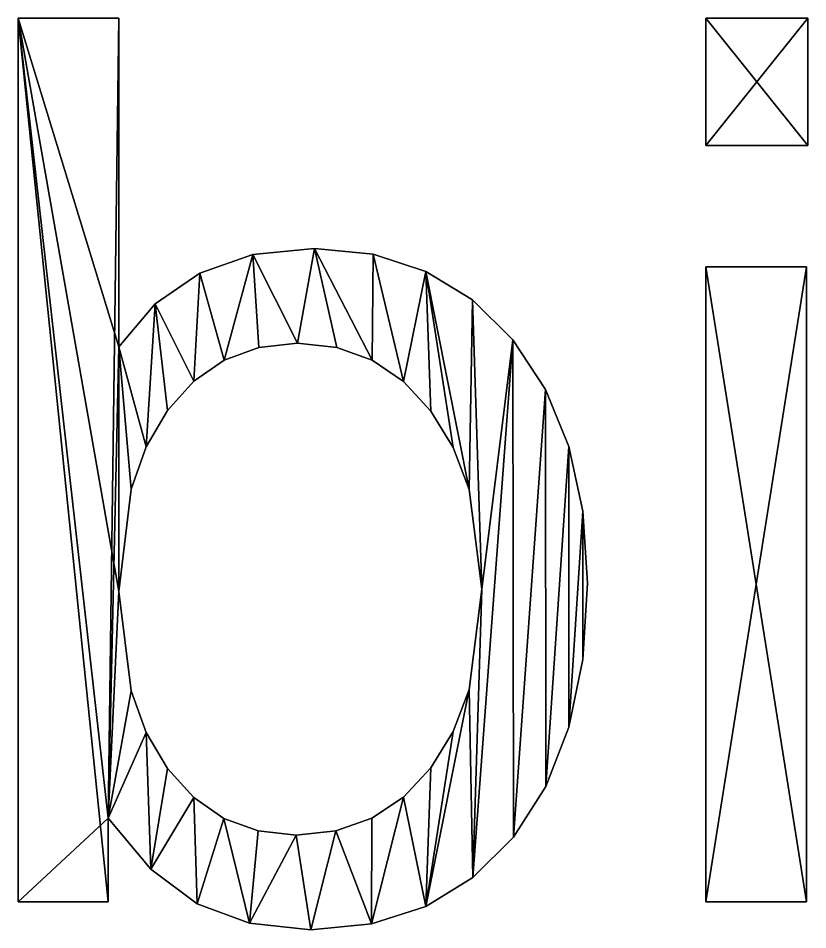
# Model space of a CAD drawing. Header units: metres. Extents: x -935 to 1842, y -1273 to 224.
# Drawn here: x 259.785 to 263.854, y 20.071 to 24.772 of the extents above; entities that cross this region are included whole.
import ezdxf

# ---------------------------------------------------------------- set-up
doc = ezdxf.new("R2010")
doc.units = ezdxf.units.M

msp = doc.modelspace()

# ---------------------------------------------------------------- meshes
at = {"layer": 'bridge'}
mesh = msp.add_polyface(dxfattribs=at)
corners = [(259.7848, 24.7719), (260.3037, 23.0773), (260.3037, 24.7719), (260.3037, 21.8152), (260.2475, 20.6469), (260.2475, 20.2145), (259.7848, 20.2145), (262.6942, 22.2304), (262.6944, 21.4653), (262.7182, 21.859), (262.6228, 21.1158), (262.6221, 22.5631), (262.5036, 20.8105), (262.5018, 22.8571), (262.3367, 20.5493), (262.3335, 23.1125), (262.1283, 20.34), (262.1744, 21.8277), (262.1087, 21.3099), (261.8847, 20.1906), (262.0266, 21.0938), (261.9116, 20.9062), (261.7697, 20.7544), (261.606, 20.1009), (261.6066, 20.6461), (261.4224, 20.5811), (261.2921, 20.071), (261.2171, 20.5594), (260.977, 20.1047), (261.0208, 20.5809), (260.8449, 20.6453), (260.7072, 20.2056), (260.6893, 20.7527), (260.4687, 20.3832), (260.554, 20.903), (260.4445, 21.0889), (260.3663, 21.3029), (262.1253, 23.3189), (262.1087, 22.3416), (261.8855, 23.4664), (262.0266, 22.5576), (261.9116, 22.7462), (261.7701, 22.8992), (261.614, 23.5549), (261.6082, 23.0086), (261.3108, 23.5844), (261.4259, 23.0742), (261.2234, 23.096), (260.9945, 23.5527), (261.0244, 23.0744), (260.8464, 23.0093), (260.7212, 23.4577), (260.6896, 22.901), (260.491, 23.2992), (260.554, 22.7493), (260.4445, 22.5609), (260.3663, 22.3424)]
mesh.append_faces([[corners[k] for k in face] for face in [(0, 1, 2), (5, 0, 6), (7, 8, 9)]], dxfattribs={"vtx0": -1})
mesh.append_faces([[corners[k] for k in face] for face in [(4, 0, 5), (8, 7, 10), (10, 11, 12), (12, 13, 14), (14, 15, 16), (16, 18, 19), (19, 22, 23), (23, 25, 26), (26, 27, 28), (28, 30, 31), (31, 32, 33), (33, 35, 4), (37, 17, 15), (17, 37, 38), (38, 39, 40), (40, 39, 41), (41, 39, 42), (42, 43, 44), (44, 45, 46), (46, 45, 47), (47, 48, 49), (49, 48, 50), (50, 51, 52), (52, 53, 54), (54, 53, 55), (55, 1, 56), (56, 1, 3)]], dxfattribs={"vtx0": -1, "vtx1": -1})
mesh.append_faces([[corners[k] for k in face] for face in [(1, 0, 3), (3, 0, 4), (16, 15, 17)]], dxfattribs={"vtx0": -1, "vtx1": -1, "vtx2": -1})
mesh.append_faces([[corners[k] for k in face] for face in [(10, 7, 11), (12, 11, 13), (14, 13, 15), (16, 17, 18), (19, 18, 20), (19, 20, 21), (19, 21, 22), (23, 22, 24), (23, 24, 25), (26, 25, 27), (28, 27, 29), (28, 29, 30), (31, 30, 32), (33, 32, 34), (33, 34, 35), (4, 35, 36), (4, 36, 3), (38, 37, 39), (42, 39, 43), (44, 43, 45), (47, 45, 48), (50, 48, 51), (52, 51, 53), (55, 53, 1)]], dxfattribs={"vtx0": -1, "vtx2": -1})
mesh = msp.add_polyface(dxfattribs=at)
corners = [(259.7848, 20.2145, 0.2), (260.2475, 20.6469, 0.2), (260.2475, 20.2145, 0.2), (262.6944, 21.4653, 0.2), (262.6942, 22.2304, 0.2), (262.7182, 21.859, 0.2), (262.6228, 21.1158, 0.2), (262.6221, 22.5631, 0.2), (262.5036, 20.8105, 0.2), (262.5018, 22.8571, 0.2), (262.3367, 20.5493, 0.2), (262.3335, 23.1125, 0.2), (262.1283, 20.34, 0.2), (262.1744, 21.8277, 0.2), (262.1087, 21.3099, 0.2), (261.8847, 20.1906, 0.2), (262.0266, 21.0938, 0.2), (261.9116, 20.9062, 0.2), (261.7697, 20.7544, 0.2), (261.606, 20.1009, 0.2), (261.6066, 20.6461, 0.2), (261.4224, 20.5811, 0.2), (261.2921, 20.071, 0.2), (261.2171, 20.5594, 0.2), (260.977, 20.1047, 0.2), (261.0208, 20.5809, 0.2), (260.8449, 20.6453, 0.2), (260.7072, 20.2056, 0.2), (260.6893, 20.7527, 0.2), (260.4687, 20.3832, 0.2), (260.554, 20.903, 0.2), (260.4445, 21.0889, 0.2), (260.3663, 21.3029, 0.2), (260.3037, 21.8152, 0.2), (260.3037, 23.0773, 0.2), (260.3037, 24.7719, 0.2), (259.7848, 24.7719, 0.2), (262.1253, 23.3189, 0.2), (262.1087, 22.3416, 0.2), (261.8855, 23.4664, 0.2), (262.0266, 22.5576, 0.2), (261.9116, 22.7462, 0.2), (261.7701, 22.8992, 0.2), (261.614, 23.5549, 0.2), (261.6082, 23.0086, 0.2), (261.3108, 23.5844, 0.2), (261.4259, 23.0742, 0.2), (261.2234, 23.096, 0.2), (260.9945, 23.5527, 0.2), (261.0244, 23.0744, 0.2), (260.8464, 23.0093, 0.2), (260.7212, 23.4577, 0.2), (260.6896, 22.901, 0.2), (260.491, 23.2992, 0.2), (260.554, 22.7493, 0.2), (260.4445, 22.5609, 0.2), (260.3663, 22.3424, 0.2)]
mesh.append_faces([[corners[k] for k in face] for face in [(0, 1, 2), (3, 4, 5)]], dxfattribs={"vtx0": -1})
mesh.append_faces([[corners[k] for k in face] for face in [(4, 6, 7), (7, 8, 9), (9, 10, 11), (13, 12, 14), (14, 15, 16), (16, 15, 17), (17, 15, 18), (18, 19, 20), (20, 19, 21), (21, 22, 23), (23, 24, 25), (25, 24, 26), (26, 27, 28), (28, 29, 30), (30, 29, 31), (31, 1, 32), (32, 1, 33), (34, 1, 35), (35, 1, 36), (36, 1, 0), (37, 38, 39), (39, 42, 43), (43, 44, 45), (45, 47, 48), (48, 50, 51), (51, 52, 53), (53, 55, 34)]], dxfattribs={"vtx0": -1, "vtx1": -1})
mesh.append_faces([[corners[k] for k in face] for face in [(11, 12, 13), (33, 1, 34)]], dxfattribs={"vtx0": -1, "vtx1": -1, "vtx2": -1})
mesh.append_faces([[corners[k] for k in face] for face in [(4, 3, 6), (7, 6, 8), (9, 8, 10), (11, 10, 12), (14, 12, 15), (18, 15, 19), (21, 19, 22), (23, 22, 24), (26, 24, 27), (28, 27, 29), (31, 29, 1), (13, 37, 11), (37, 13, 38), (39, 38, 40), (39, 40, 41), (39, 41, 42), (43, 42, 44), (45, 44, 46), (45, 46, 47), (48, 47, 49), (48, 49, 50), (51, 50, 52), (53, 52, 54), (53, 54, 55), (34, 55, 56), (34, 56, 33)]], dxfattribs={"vtx0": -1, "vtx2": -1})
mesh = msp.add_polyface(dxfattribs=at)
corners = [(259.7848, 24.7719), (259.7848, 20.2145, 0.2), (259.7848, 20.2145), (259.7848, 24.7719, 0.2)]
mesh.append_faces([[corners[k] for k in face] for face in [(0, 1, 2), (1, 0, 3)]], dxfattribs={"vtx0": -1})
mesh = msp.add_polyface(dxfattribs=at)
corners = [(260.3037, 24.7719, 0.2), (259.7848, 24.7719), (260.3037, 24.7719), (259.7848, 24.7719, 0.2)]
mesh.append_faces([[corners[k] for k in face] for face in [(0, 1, 2), (1, 0, 3)]], dxfattribs={"vtx0": -1})
mesh = msp.add_polyface(dxfattribs=at)
corners = [(260.3037, 24.7719, 0.2), (260.3037, 23.0773), (260.3037, 23.0773, 0.2), (260.3037, 24.7719)]
mesh.append_faces([[corners[k] for k in face] for face in [(0, 1, 2), (1, 0, 3)]], dxfattribs={"vtx0": -1})
mesh = msp.add_polyface(dxfattribs=at)
corners = [(263.3287, 24.7719), (263.8538, 24.1156), (263.8538, 24.7719), (263.3287, 24.1156)]
mesh.append_faces([[corners[k] for k in face] for face in [(0, 1, 2), (1, 0, 3)]], dxfattribs={"vtx0": -1})
mesh = msp.add_polyface(dxfattribs=at)
corners = [(263.3287, 24.1156, 0.2), (263.8538, 24.7719, 0.2), (263.8538, 24.1156, 0.2), (263.3287, 24.7719, 0.2)]
mesh.append_faces([[corners[k] for k in face] for face in [(0, 1, 2), (1, 0, 3)]], dxfattribs={"vtx0": -1})
mesh = msp.add_polyface(dxfattribs=at)
corners = [(263.3287, 24.7719), (263.3287, 24.1156, 0.2), (263.3287, 24.1156), (263.3287, 24.7719, 0.2)]
mesh.append_faces([[corners[k] for k in face] for face in [(0, 1, 2), (1, 0, 3)]], dxfattribs={"vtx0": -1})
mesh = msp.add_polyface(dxfattribs=at)
corners = [(263.8538, 24.7719, 0.2), (263.3287, 24.7719), (263.8538, 24.7719), (263.3287, 24.7719, 0.2)]
mesh.append_faces([[corners[k] for k in face] for face in [(0, 1, 2), (1, 0, 3)]], dxfattribs={"vtx0": -1})
mesh = msp.add_polyface(dxfattribs=at)
corners = [(263.8538, 24.7719, 0.2), (263.8538, 24.1156), (263.8538, 24.1156, 0.2), (263.8538, 24.7719)]
mesh.append_faces([[corners[k] for k in face] for face in [(0, 1, 2), (1, 0, 3)]], dxfattribs={"vtx0": -1})
mesh = msp.add_polyface(dxfattribs=at)
corners = [(263.3287, 24.1156, 0.2), (263.8538, 24.1156), (263.3287, 24.1156), (263.8538, 24.1156, 0.2)]
mesh.append_faces([[corners[k] for k in face] for face in [(0, 1, 2), (1, 0, 3)]], dxfattribs={"vtx0": -1})
mesh = msp.add_polyface(dxfattribs=at)
corners = [(260.9945, 23.5527, 0.2), (260.7212, 23.4577), (260.9945, 23.5527), (260.7212, 23.4577, 0.2)]
mesh.append_faces([[corners[k] for k in face] for face in [(0, 1, 2), (1, 0, 3)]], dxfattribs={"vtx0": -1})
mesh = msp.add_polyface(dxfattribs=at)
corners = [(261.3108, 23.5844, 0.2), (260.9945, 23.5527), (261.3108, 23.5844), (260.9945, 23.5527, 0.2)]
mesh.append_faces([[corners[k] for k in face] for face in [(0, 1, 2), (1, 0, 3)]], dxfattribs={"vtx0": -1})
mesh = msp.add_polyface(dxfattribs=at)
corners = [(261.614, 23.5549, 0.2), (261.3108, 23.5844), (261.614, 23.5549), (261.3108, 23.5844, 0.2)]
mesh.append_faces([[corners[k] for k in face] for face in [(0, 1, 2), (1, 0, 3)]], dxfattribs={"vtx0": -1})
mesh = msp.add_polyface(dxfattribs=at)
corners = [(261.8855, 23.4664, 0.2), (261.614, 23.5549), (261.8855, 23.4664), (261.614, 23.5549, 0.2)]
mesh.append_faces([[corners[k] for k in face] for face in [(0, 1, 2), (1, 0, 3)]], dxfattribs={"vtx0": -1})
mesh = msp.add_polyface(dxfattribs=at)
corners = [(260.7212, 23.4577, 0.2), (260.491, 23.2992), (260.7212, 23.4577), (260.491, 23.2992, 0.2)]
mesh.append_faces([[corners[k] for k in face] for face in [(0, 1, 2), (1, 0, 3)]], dxfattribs={"vtx0": -1})
mesh = msp.add_polyface(dxfattribs=at)
corners = [(262.1253, 23.3189, 0.2), (261.8855, 23.4664), (262.1253, 23.3189), (261.8855, 23.4664, 0.2)]
mesh.append_faces([[corners[k] for k in face] for face in [(0, 1, 2), (1, 0, 3)]], dxfattribs={"vtx0": -1})
mesh = msp.add_polyface(dxfattribs=at)
corners = [(263.3287, 23.4898), (263.8477, 20.2145), (263.8477, 23.4898), (263.3287, 20.2145)]
mesh.append_faces([[corners[k] for k in face] for face in [(0, 1, 2), (1, 0, 3)]], dxfattribs={"vtx0": -1})
mesh = msp.add_polyface(dxfattribs=at)
corners = [(263.3287, 20.2145, 0.2), (263.8477, 23.4898, 0.2), (263.8477, 20.2145, 0.2), (263.3287, 23.4898, 0.2)]
mesh.append_faces([[corners[k] for k in face] for face in [(0, 1, 2), (1, 0, 3)]], dxfattribs={"vtx0": -1})
mesh = msp.add_polyface(dxfattribs=at)
corners = [(263.3287, 23.4898), (263.3287, 20.2145, 0.2), (263.3287, 20.2145), (263.3287, 23.4898, 0.2)]
mesh.append_faces([[corners[k] for k in face] for face in [(0, 1, 2), (1, 0, 3)]], dxfattribs={"vtx0": -1})
mesh = msp.add_polyface(dxfattribs=at)
corners = [(263.8477, 23.4898, 0.2), (263.3287, 23.4898), (263.8477, 23.4898), (263.3287, 23.4898, 0.2)]
mesh.append_faces([[corners[k] for k in face] for face in [(0, 1, 2), (1, 0, 3)]], dxfattribs={"vtx0": -1})
mesh = msp.add_polyface(dxfattribs=at)
corners = [(263.8477, 23.4898, 0.2), (263.8477, 20.2145), (263.8477, 20.2145, 0.2), (263.8477, 23.4898)]
mesh.append_faces([[corners[k] for k in face] for face in [(0, 1, 2), (1, 0, 3)]], dxfattribs={"vtx0": -1})
mesh = msp.add_polyface(dxfattribs=at)
corners = [(262.3335, 23.1125, 0.2), (262.1253, 23.3189), (262.3335, 23.1125), (262.1253, 23.3189, 0.2)]
mesh.append_faces([[corners[k] for k in face] for face in [(0, 1, 2), (1, 0, 3)]], dxfattribs={"vtx0": -1})
mesh = msp.add_polyface(dxfattribs=at)
corners = [(260.491, 23.2992), (260.3037, 23.0773, 0.2), (260.3037, 23.0773), (260.491, 23.2992, 0.2)]
mesh.append_faces([[corners[k] for k in face] for face in [(0, 1, 2), (1, 0, 3)]], dxfattribs={"vtx0": -1})
mesh = msp.add_polyface(dxfattribs=at)
corners = [(261.0244, 23.0744, 0.2), (261.2234, 23.096), (261.0244, 23.0744), (261.2234, 23.096, 0.2)]
mesh.append_faces([[corners[k] for k in face] for face in [(0, 1, 2), (1, 0, 3)]], dxfattribs={"vtx0": -1})
mesh = msp.add_polyface(dxfattribs=at)
corners = [(261.2234, 23.096, 0.2), (261.4259, 23.0742), (261.2234, 23.096), (261.4259, 23.0742, 0.2)]
mesh.append_faces([[corners[k] for k in face] for face in [(0, 1, 2), (1, 0, 3)]], dxfattribs={"vtx0": -1})
mesh = msp.add_polyface(dxfattribs=at)
corners = [(262.3335, 23.1125, 0.2), (262.5018, 22.8571), (262.5018, 22.8571, 0.2), (262.3335, 23.1125)]
mesh.append_faces([[corners[k] for k in face] for face in [(0, 1, 2), (1, 0, 3)]], dxfattribs={"vtx0": -1})
mesh = msp.add_polyface(dxfattribs=at)
corners = [(260.8464, 23.0093, 0.2), (261.0244, 23.0744), (260.8464, 23.0093), (261.0244, 23.0744, 0.2)]
mesh.append_faces([[corners[k] for k in face] for face in [(0, 1, 2), (1, 0, 3)]], dxfattribs={"vtx0": -1})
mesh = msp.add_polyface(dxfattribs=at)
corners = [(261.4259, 23.0742, 0.2), (261.6082, 23.0086), (261.4259, 23.0742), (261.6082, 23.0086, 0.2)]
mesh.append_faces([[corners[k] for k in face] for face in [(0, 1, 2), (1, 0, 3)]], dxfattribs={"vtx0": -1})
mesh = msp.add_polyface(dxfattribs=at)
corners = [(260.6896, 22.901, 0.2), (260.8464, 23.0093), (260.6896, 22.901), (260.8464, 23.0093, 0.2)]
mesh.append_faces([[corners[k] for k in face] for face in [(0, 1, 2), (1, 0, 3)]], dxfattribs={"vtx0": -1})
mesh = msp.add_polyface(dxfattribs=at)
corners = [(261.6082, 23.0086, 0.2), (261.7701, 22.8992), (261.6082, 23.0086), (261.7701, 22.8992, 0.2)]
mesh.append_faces([[corners[k] for k in face] for face in [(0, 1, 2), (1, 0, 3)]], dxfattribs={"vtx0": -1})
mesh = msp.add_polyface(dxfattribs=at)
corners = [(260.6896, 22.901, 0.2), (260.554, 22.7493), (260.554, 22.7493, 0.2), (260.6896, 22.901)]
mesh.append_faces([[corners[k] for k in face] for face in [(0, 1, 2), (1, 0, 3)]], dxfattribs={"vtx0": -1})
mesh = msp.add_polyface(dxfattribs=at)
corners = [(261.7701, 22.8992), (261.9116, 22.7462, 0.2), (261.9116, 22.7462), (261.7701, 22.8992, 0.2)]
mesh.append_faces([[corners[k] for k in face] for face in [(0, 1, 2), (1, 0, 3)]], dxfattribs={"vtx0": -1})
mesh = msp.add_polyface(dxfattribs=at)
corners = [(262.5018, 22.8571, 0.2), (262.6221, 22.5631), (262.6221, 22.5631, 0.2), (262.5018, 22.8571)]
mesh.append_faces([[corners[k] for k in face] for face in [(0, 1, 2), (1, 0, 3)]], dxfattribs={"vtx0": -1})
mesh = msp.add_polyface(dxfattribs=at)
corners = [(260.554, 22.7493, 0.2), (260.4445, 22.5609), (260.4445, 22.5609, 0.2), (260.554, 22.7493)]
mesh.append_faces([[corners[k] for k in face] for face in [(0, 1, 2), (1, 0, 3)]], dxfattribs={"vtx0": -1})
mesh = msp.add_polyface(dxfattribs=at)
corners = [(261.9116, 22.7462), (262.0266, 22.5576, 0.2), (262.0266, 22.5576), (261.9116, 22.7462, 0.2)]
mesh.append_faces([[corners[k] for k in face] for face in [(0, 1, 2), (1, 0, 3)]], dxfattribs={"vtx0": -1})
mesh = msp.add_polyface(dxfattribs=at)
corners = [(260.4445, 22.5609, 0.2), (260.3663, 22.3424), (260.3663, 22.3424, 0.2), (260.4445, 22.5609)]
mesh.append_faces([[corners[k] for k in face] for face in [(0, 1, 2), (1, 0, 3)]], dxfattribs={"vtx0": -1})
mesh = msp.add_polyface(dxfattribs=at)
corners = [(262.0266, 22.5576), (262.1087, 22.3416, 0.2), (262.1087, 22.3416), (262.0266, 22.5576, 0.2)]
mesh.append_faces([[corners[k] for k in face] for face in [(0, 1, 2), (1, 0, 3)]], dxfattribs={"vtx0": -1})
mesh = msp.add_polyface(dxfattribs=at)
corners = [(262.6221, 22.5631, 0.2), (262.6942, 22.2304), (262.6942, 22.2304, 0.2), (262.6221, 22.5631)]
mesh.append_faces([[corners[k] for k in face] for face in [(0, 1, 2), (1, 0, 3)]], dxfattribs={"vtx0": -1})
mesh = msp.add_polyface(dxfattribs=at)
corners = [(260.3663, 22.3424, 0.2), (260.3037, 21.8152), (260.3037, 21.8152, 0.2), (260.3663, 22.3424)]
mesh.append_faces([[corners[k] for k in face] for face in [(0, 1, 2), (1, 0, 3)]], dxfattribs={"vtx0": -1})
mesh = msp.add_polyface(dxfattribs=at)
corners = [(262.1087, 22.3416), (262.1744, 21.8277, 0.2), (262.1744, 21.8277), (262.1087, 22.3416, 0.2)]
mesh.append_faces([[corners[k] for k in face] for face in [(0, 1, 2), (1, 0, 3)]], dxfattribs={"vtx0": -1})
mesh = msp.add_polyface(dxfattribs=at)
corners = [(262.6942, 22.2304, 0.2), (262.7182, 21.859), (262.7182, 21.859, 0.2), (262.6942, 22.2304)]
mesh.append_faces([[corners[k] for k in face] for face in [(0, 1, 2), (1, 0, 3)]], dxfattribs={"vtx0": -1})
mesh = msp.add_polyface(dxfattribs=at)
corners = [(262.7182, 21.859, 0.2), (262.6944, 21.4653), (262.6944, 21.4653, 0.2), (262.7182, 21.859)]
mesh.append_faces([[corners[k] for k in face] for face in [(0, 1, 2), (1, 0, 3)]], dxfattribs={"vtx0": -1})
mesh = msp.add_polyface(dxfattribs=at)
corners = [(260.3037, 21.8152, 0.2), (260.3663, 21.3029), (260.3663, 21.3029, 0.2), (260.3037, 21.8152)]
mesh.append_faces([[corners[k] for k in face] for face in [(0, 1, 2), (1, 0, 3)]], dxfattribs={"vtx0": -1})
mesh = msp.add_polyface(dxfattribs=at)
corners = [(262.1744, 21.8277), (262.1087, 21.3099, 0.2), (262.1087, 21.3099), (262.1744, 21.8277, 0.2)]
mesh.append_faces([[corners[k] for k in face] for face in [(0, 1, 2), (1, 0, 3)]], dxfattribs={"vtx0": -1})
mesh = msp.add_polyface(dxfattribs=at)
corners = [(262.6944, 21.4653, 0.2), (262.6228, 21.1158), (262.6228, 21.1158, 0.2), (262.6944, 21.4653)]
mesh.append_faces([[corners[k] for k in face] for face in [(0, 1, 2), (1, 0, 3)]], dxfattribs={"vtx0": -1})
mesh = msp.add_polyface(dxfattribs=at)
corners = [(260.3663, 21.3029, 0.2), (260.4445, 21.0889), (260.4445, 21.0889, 0.2), (260.3663, 21.3029)]
mesh.append_faces([[corners[k] for k in face] for face in [(0, 1, 2), (1, 0, 3)]], dxfattribs={"vtx0": -1})
mesh = msp.add_polyface(dxfattribs=at)
corners = [(262.1087, 21.3099), (262.0266, 21.0938, 0.2), (262.0266, 21.0938), (262.1087, 21.3099, 0.2)]
mesh.append_faces([[corners[k] for k in face] for face in [(0, 1, 2), (1, 0, 3)]], dxfattribs={"vtx0": -1})
mesh = msp.add_polyface(dxfattribs=at)
corners = [(262.6228, 21.1158, 0.2), (262.5036, 20.8105), (262.5036, 20.8105, 0.2), (262.6228, 21.1158)]
mesh.append_faces([[corners[k] for k in face] for face in [(0, 1, 2), (1, 0, 3)]], dxfattribs={"vtx0": -1})
mesh = msp.add_polyface(dxfattribs=at)
corners = [(260.4445, 21.0889, 0.2), (260.554, 20.903), (260.554, 20.903, 0.2), (260.4445, 21.0889)]
mesh.append_faces([[corners[k] for k in face] for face in [(0, 1, 2), (1, 0, 3)]], dxfattribs={"vtx0": -1})
mesh = msp.add_polyface(dxfattribs=at)
corners = [(262.0266, 21.0938), (261.9116, 20.9062, 0.2), (261.9116, 20.9062), (262.0266, 21.0938, 0.2)]
mesh.append_faces([[corners[k] for k in face] for face in [(0, 1, 2), (1, 0, 3)]], dxfattribs={"vtx0": -1})
mesh = msp.add_polyface(dxfattribs=at)
corners = [(260.554, 20.903, 0.2), (260.6893, 20.7527), (260.6893, 20.7527, 0.2), (260.554, 20.903)]
mesh.append_faces([[corners[k] for k in face] for face in [(0, 1, 2), (1, 0, 3)]], dxfattribs={"vtx0": -1})
mesh = msp.add_polyface(dxfattribs=at)
corners = [(261.9116, 20.9062), (261.7697, 20.7544, 0.2), (261.7697, 20.7544), (261.9116, 20.9062, 0.2)]
mesh.append_faces([[corners[k] for k in face] for face in [(0, 1, 2), (1, 0, 3)]], dxfattribs={"vtx0": -1})
mesh = msp.add_polyface(dxfattribs=at)
corners = [(262.5036, 20.8105, 0.2), (262.3367, 20.5493), (262.3367, 20.5493, 0.2), (262.5036, 20.8105)]
mesh.append_faces([[corners[k] for k in face] for face in [(0, 1, 2), (1, 0, 3)]], dxfattribs={"vtx0": -1})
mesh = msp.add_polyface(dxfattribs=at)
corners = [(260.8449, 20.6453, 0.2), (260.6893, 20.7527), (260.8449, 20.6453), (260.6893, 20.7527, 0.2)]
mesh.append_faces([[corners[k] for k in face] for face in [(0, 1, 2), (1, 0, 3)]], dxfattribs={"vtx0": -1})
mesh = msp.add_polyface(dxfattribs=at)
corners = [(261.7697, 20.7544, 0.2), (261.6066, 20.6461), (261.7697, 20.7544), (261.6066, 20.6461, 0.2)]
mesh.append_faces([[corners[k] for k in face] for face in [(0, 1, 2), (1, 0, 3)]], dxfattribs={"vtx0": -1})
mesh = msp.add_polyface(dxfattribs=at)
corners = [(260.2475, 20.6469, 0.2), (260.2475, 20.2145), (260.2475, 20.2145, 0.2), (260.2475, 20.6469)]
mesh.append_faces([[corners[k] for k in face] for face in [(0, 1, 2), (1, 0, 3)]], dxfattribs={"vtx0": -1})
mesh = msp.add_polyface(dxfattribs=at)
corners = [(260.2475, 20.6469), (260.4687, 20.3832, 0.2), (260.4687, 20.3832), (260.2475, 20.6469, 0.2)]
mesh.append_faces([[corners[k] for k in face] for face in [(0, 1, 2), (1, 0, 3)]], dxfattribs={"vtx0": -1})
mesh = msp.add_polyface(dxfattribs=at)
corners = [(261.0208, 20.5809, 0.2), (260.8449, 20.6453), (261.0208, 20.5809), (260.8449, 20.6453, 0.2)]
mesh.append_faces([[corners[k] for k in face] for face in [(0, 1, 2), (1, 0, 3)]], dxfattribs={"vtx0": -1})
mesh = msp.add_polyface(dxfattribs=at)
corners = [(261.6066, 20.6461, 0.2), (261.4224, 20.5811), (261.6066, 20.6461), (261.4224, 20.5811, 0.2)]
mesh.append_faces([[corners[k] for k in face] for face in [(0, 1, 2), (1, 0, 3)]], dxfattribs={"vtx0": -1})
mesh = msp.add_polyface(dxfattribs=at)
corners = [(261.2171, 20.5594, 0.2), (261.0208, 20.5809), (261.2171, 20.5594), (261.0208, 20.5809, 0.2)]
mesh.append_faces([[corners[k] for k in face] for face in [(0, 1, 2), (1, 0, 3)]], dxfattribs={"vtx0": -1})
mesh = msp.add_polyface(dxfattribs=at)
corners = [(261.4224, 20.5811, 0.2), (261.2171, 20.5594), (261.4224, 20.5811), (261.2171, 20.5594, 0.2)]
mesh.append_faces([[corners[k] for k in face] for face in [(0, 1, 2), (1, 0, 3)]], dxfattribs={"vtx0": -1})
mesh = msp.add_polyface(dxfattribs=at)
corners = [(262.3367, 20.5493, 0.2), (262.1283, 20.34), (262.1283, 20.34, 0.2), (262.3367, 20.5493)]
mesh.append_faces([[corners[k] for k in face] for face in [(0, 1, 2), (1, 0, 3)]], dxfattribs={"vtx0": -1})
mesh = msp.add_polyface(dxfattribs=at)
corners = [(260.4687, 20.3832, 0.2), (260.7072, 20.2056), (260.4687, 20.3832), (260.7072, 20.2056, 0.2)]
mesh.append_faces([[corners[k] for k in face] for face in [(0, 1, 2), (1, 0, 3)]], dxfattribs={"vtx0": -1})
mesh = msp.add_polyface(dxfattribs=at)
corners = [(261.8847, 20.1906, 0.2), (262.1283, 20.34), (261.8847, 20.1906), (262.1283, 20.34, 0.2)]
mesh.append_faces([[corners[k] for k in face] for face in [(0, 1, 2), (1, 0, 3)]], dxfattribs={"vtx0": -1})
mesh = msp.add_polyface(dxfattribs=at)
corners = [(259.7848, 20.2145, 0.2), (260.2475, 20.2145), (259.7848, 20.2145), (260.2475, 20.2145, 0.2)]
mesh.append_faces([[corners[k] for k in face] for face in [(0, 1, 2), (1, 0, 3)]], dxfattribs={"vtx0": -1})
mesh = msp.add_polyface(dxfattribs=at)
corners = [(263.3287, 20.2145, 0.2), (263.8477, 20.2145), (263.3287, 20.2145), (263.8477, 20.2145, 0.2)]
mesh.append_faces([[corners[k] for k in face] for face in [(0, 1, 2), (1, 0, 3)]], dxfattribs={"vtx0": -1})
mesh = msp.add_polyface(dxfattribs=at)
corners = [(260.7072, 20.2056, 0.2), (260.977, 20.1047), (260.7072, 20.2056), (260.977, 20.1047, 0.2)]
mesh.append_faces([[corners[k] for k in face] for face in [(0, 1, 2), (1, 0, 3)]], dxfattribs={"vtx0": -1})
mesh = msp.add_polyface(dxfattribs=at)
corners = [(261.606, 20.1009, 0.2), (261.8847, 20.1906), (261.606, 20.1009), (261.8847, 20.1906, 0.2)]
mesh.append_faces([[corners[k] for k in face] for face in [(0, 1, 2), (1, 0, 3)]], dxfattribs={"vtx0": -1})
mesh = msp.add_polyface(dxfattribs=at)
corners = [(260.977, 20.1047, 0.2), (261.2921, 20.071), (260.977, 20.1047), (261.2921, 20.071, 0.2)]
mesh.append_faces([[corners[k] for k in face] for face in [(0, 1, 2), (1, 0, 3)]], dxfattribs={"vtx0": -1})
mesh = msp.add_polyface(dxfattribs=at)
corners = [(261.2921, 20.071, 0.2), (261.606, 20.1009), (261.2921, 20.071), (261.606, 20.1009, 0.2)]
mesh.append_faces([[corners[k] for k in face] for face in [(0, 1, 2), (1, 0, 3)]], dxfattribs={"vtx0": -1})

doc.saveas('drawing.dxf')
